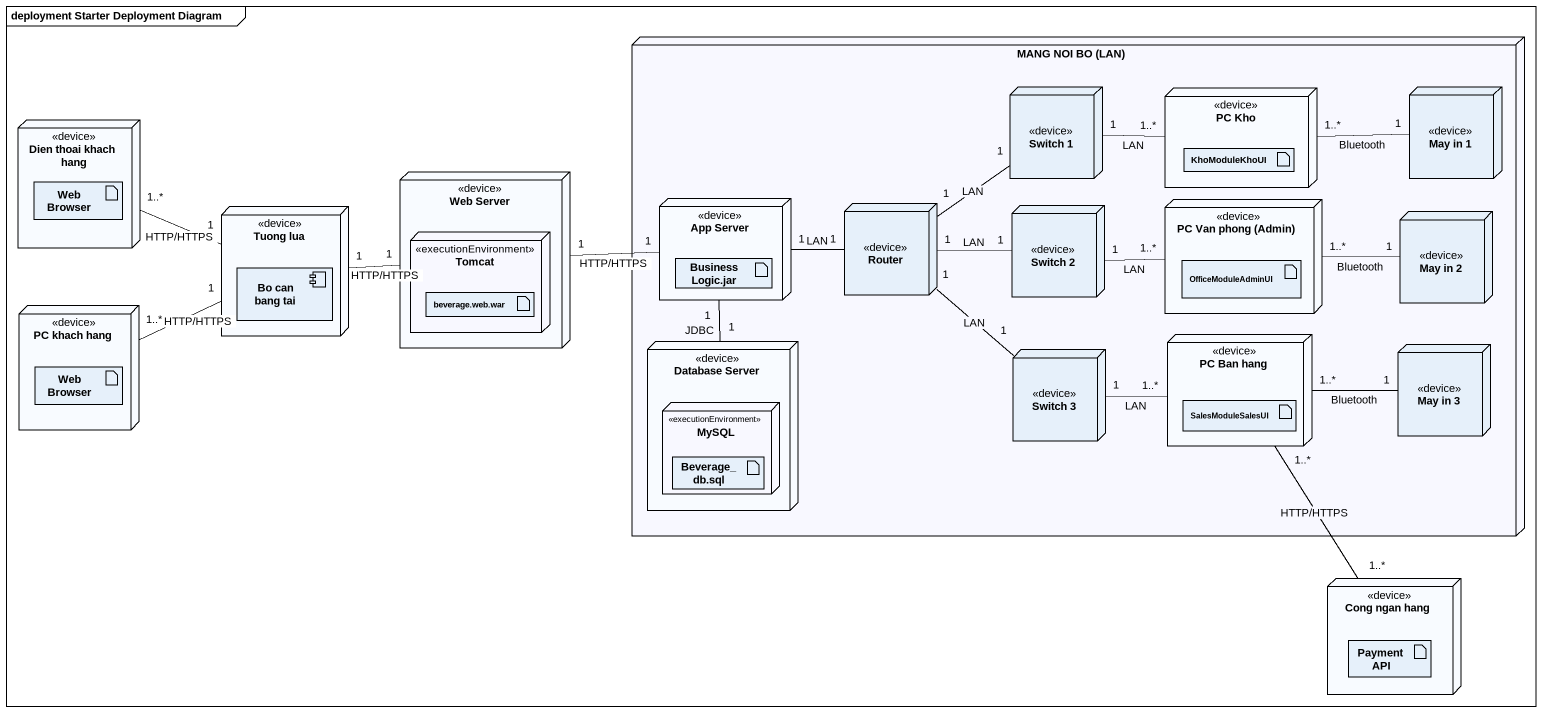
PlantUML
@startuml
mainframe deployment Starter Deployment Diagram
node "MANG NOI BO (LAN)" as MANG_NOI_BO_LAN #F8F8FF {
  node "Switch 1" as Switch_1 <<device>>
  node "PC Kho" as PC_Kho <<device>> {
    artifact KhoModuleKhoUI
  }
  node "May in 1" as May_in_1 <<device>>
  node "App Server" as App_Server <<device>> {
    artifact "BusinessLogic.jar" as BusinessLogic_jar
  }
  node Router <<device>>
  node "Switch 2" as Switch_2 <<device>>
  node "PC Van phong (Admin)" as PC_Van_phong_Admin <<device>> {
    artifact OfficeModuleAdminUI
  }
  node "May in 2" as May_in_2 <<device>>
  node "Database Server" as Database_Server <<device>> {
    node MySQL <<executionEnvironment>> #F8F8FF {
      artifact "Beverage_db.sql" as Beverage_db_sql
    }
  }
  node "PC Ban hang" as PC_Ban_hang <<device>> {
    artifact SalesModuleSalesUI
  }
  node "Switch 3" as Switch_3 <<device>>
  node "May in 3" as May_in_3 <<device>>
}
node "Dien thoai khach hang" as Dien_thoai_khach_hang <<device>> {
  artifact "Web Browser" as Web_Browser
}
node "Web Server" as Web_Server <<device>> {
  node Tomcat <<executionEnvironment>> #F8F8FF {
    artifact "beverage.web.war" as beverage_web_war
  }
}
node "Tuong lua" as Tuong_lua <<device>> {
  component "Bo can bang tai" as Bo_can_bang_tai
}
node "PC khach hang" as PC_khach_hang <<device>> {
  artifact "Web Browser" as Web_Browser_2
}
node "Cong ngan hang" as Cong_ngan_hang <<device>> {
  artifact "Payment API" as Payment_API
}
Switch_1 "1" -right- "1..*" PC_Kho : LAN
PC_Kho "1..*" -right- "1" May_in_1 : Bluetooth
Dien_thoai_khach_hang "1..*" -right- "1" Tuong_lua : HTTP/HTTPS
Web_Server "1" -right- "1" App_Server : HTTP/HTTPS
App_Server "1" -right- "1" Router : LAN
Router "1" -up- "1" Switch_1 : LAN
Router "1" -right- "1" Switch_2 : LAN
Router "1" -- "1" Switch_3 : LAN
Switch_2 "1" -right- "1..*" PC_Van_phong_Admin : LAN
Tuong_lua "1" -right- "1" Web_Server : HTTP/HTTPS
May_in_2 "1" -left- "1..*" PC_Van_phong_Admin : Bluetooth
PC_khach_hang "1..*" -right- "1" Tuong_lua : HTTP/HTTPS
Database_Server "1" -up- "1" App_Server : JDBC
PC_Ban_hang "1..*" -right- "1" May_in_3 : Bluetooth
PC_Ban_hang "1..*" -- "1..*" Cong_ngan_hang : HTTP/HTTPS
Switch_3 "1" -right- "1..*" PC_Ban_hang : LAN
@enduml
